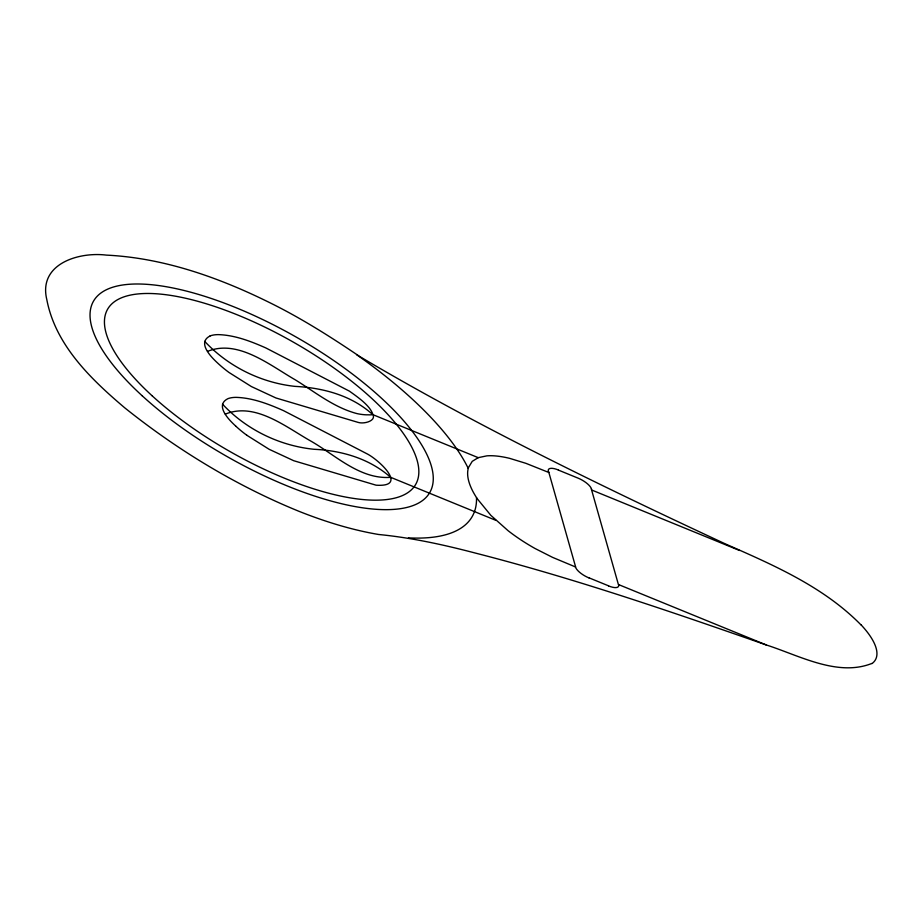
<?xml version="1.0" encoding="UTF-8"?>
<svg xmlns="http://www.w3.org/2000/svg" width="923" height="923" viewBox="0 0 923 923"><rect width="100%" height="100%" fill="white"/><g stroke="black" fill="none" stroke-linecap="round" stroke-linejoin="round"><path stroke-width="1.38" d="M210.086 335.96C196.749 342.56 211.182 357.143 217.805 363.201A57.999 20.687 29.6 0 0 229.054 372.5L251.356 386.541L275.942 397.975L358.309 422.446C364.181 424.257 376.169 420.853 372.961 414.681L478.229 457.658L486.894 455.847A80.855 28.844 29.6 0 1 509.6 458.339L525.891 463.323L548.873 472.495M246.822 435.252L269.135 449.293L293.722 460.715L376.088 485.186C409.097 487.413 378.511 459.689 367.227 453.92L283.557 410.666C268.535 404.032 252.706 397.859 236.092 397.363A57.999 20.687 29.6 0 0 227.854 398.701C214.528 405.347 228.962 419.873 235.584 425.953M468.33 467.788L472.23 461.35L478.276 457.646M207.537 351.386C237.938 338.903 270.012 365.358 295.533 379.988C315.251 392.206 334.057 407.551 356.878 413.573C360.005 414.277 363.189 414.704 366.396 414.831C368.115 414.623 375.165 415.592 371.288 413.308C350.175 394.952 322.346 387.787 294.91 386.368C260.771 382.664 228.177 366.489 204.71 341.383M225.316 414.127C254.933 401.92 285.392 426.645 310.336 440.802C335.245 454.843 359.843 479.683 390.706 477.341L496.009 520.399M871.854 663.452C837.449 677.101 798.891 655.33 766.298 644.969L618.387 584.501L591.297 488.89M766.298 644.969C670.433 611.441 574.233 578.375 475.783 553.177C443.767 544.778 411.473 537.682 378.522 534.475C351.259 529.814 324.7 521.541 299.029 511.33C236.253 485.74 177.62 450.17 124.755 407.839C90.904 379.145 55.461 345.087 46.819 299.652C38.074 263.909 78.593 251.679 106.272 255.106C164.202 257.909 219.928 277.846 271.431 303.505C302.225 318.816 331.311 337.264 359.728 356.532C407.412 384.764 456.054 411.346 505.273 436.81C577.694 474.249 651.28 509.392 725.166 543.809C773.312 565.003 823.454 586.647 860.905 624.802M558.403 470.095L578.04 478.126A13.257 4.73 29.6 0 1 591.493 488.971M591.608 489.975L739.519 550.477M588.92 577.798L608.545 585.828M390.741 477.422C369.742 458.696 341.856 450.539 314.12 449.293C279.473 445.797 246.279 429.622 222.489 404.136M477.029 498.478L490.817 515.322L508.111 530.713A80.855 28.844 29.6 0 0 535.167 548.562L552.531 557.354L575.652 567.022L548.562 471.422M372.927 414.565C370.088 405.566 357.939 397.271 349.448 391.167L265.778 347.913C250.756 341.279 234.927 335.118 218.313 334.622A57.999 20.687 29.6 0 0 210.075 335.949M618.583 584.582A13.257 4.73 29.6 0 1 608.58 585.932M476.499 497.67A242.218 86.404 29.6 0 1 408.462 537.867M356.555 354.64A242.218 86.404 29.6 0 1 468.192 468.307M548.377 471.341A13.257 4.73 29.6 0 1 558.369 469.992M588.943 577.902A13.257 4.73 29.6 0 1 575.456 566.941M477.099 498.489A127.42 45.458 29.6 0 1 468.411 467.823M246.833 435.252A57.999 20.687 29.6 0 1 235.573 425.953M861.044 624.813A86.785 30.955 29.6 0 1 872.016 663.556M142.304 395.898A193.461 69.017 29.6 0 0 428.134 495.005A193.461 69.017 29.6 0 0 214.494 299.571A193.461 69.017 29.6 0 0 142.304 395.898M152.33 395.979A177.204 63.214 29.6 0 0 414.139 486.756A177.204 63.214 29.6 0 0 218.463 307.751A177.204 63.214 29.6 0 0 152.33 395.979"/></g></svg>
